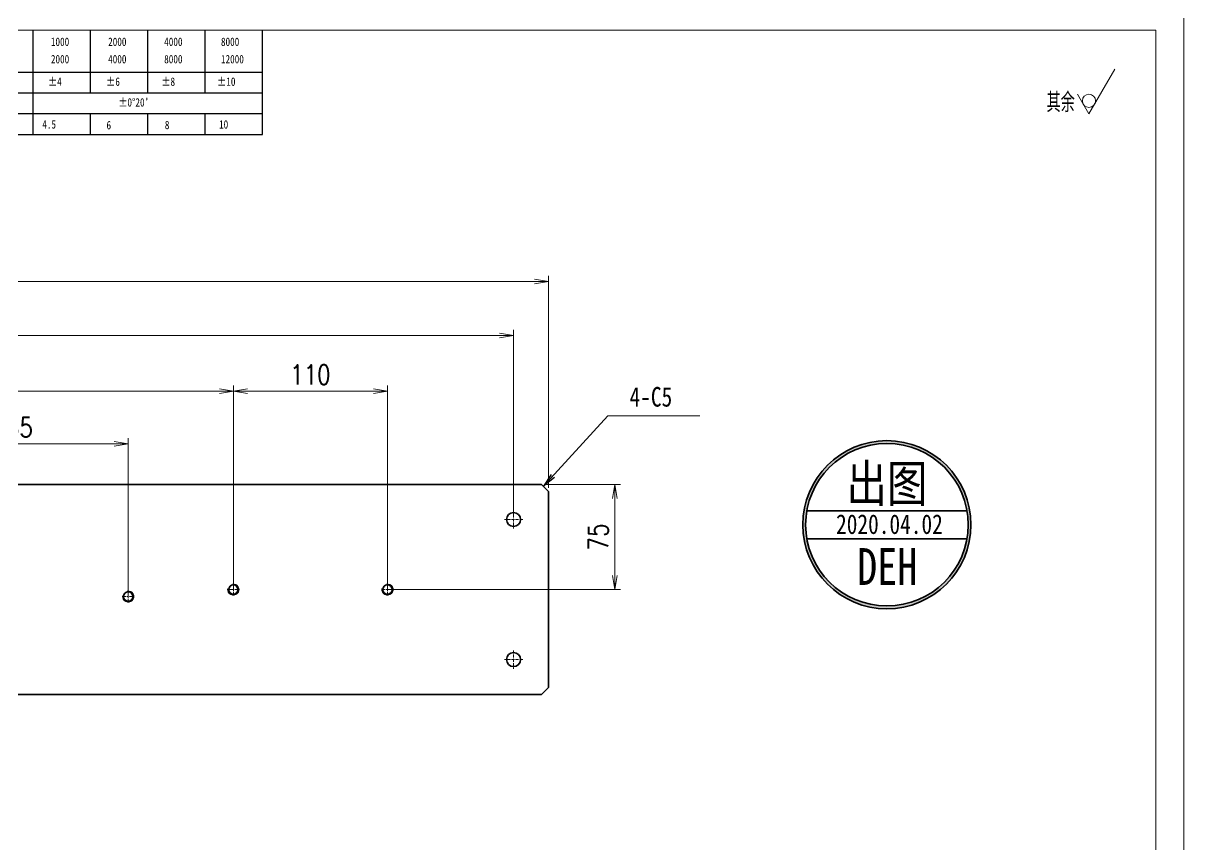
# Model space of a CAD drawing. Header units: millimetres. Extents: x 1333 to 190452, y -42879 to -5704.
# Drawn here: x 175516 to 176344, y -17174 to -16588 of the extents above; entities that cross this region are included whole.
import ezdxf
from ezdxf.enums import TextEntityAlignment as Align

# ---------------------------------------------------------------- set-up
doc = ezdxf.new("R2010")
doc.units = ezdxf.units.MM
doc.header["$LTSCALE"] = 0.5
for name, pattern in [('AM_ISO08W050x2', [9, 6, -0.75, 1.5, -0.75]), ('DASHDOT', [18.5, 12, -3, 0.5, -3]), ('DOT2', [0.125, 0, -0.125])]:
    doc.linetypes.add(name, pattern=pattern)
for name, color, linetype, lineweight in [('中心线', 2, 'AM_ISO08W050x2', 18), ('印章专用-出图', 1, 'Continuous', 80), ('图框', 7, 'Continuous', 18), ('标注线', 3, 'Continuous', 18)]:
    doc.layers.add(name, color=color, linetype=linetype, lineweight=lineweight)
doc.layers.add('图\\M+19E79\\M+195B6\\M+18E9A', color=7, linetype='Continuous')
doc.layers.add('车型', color=7, linetype='Continuous')
doc.layers.add('打印-禁用', color=7, linetype='Continuous', lineweight=15, plot=False)
doc.styles.add('DIM', font='romans.shx', dxfattribs={"width": 0.8, "bigfont": 'bigfont.shx'})
doc.styles.add('国标', font='simfang.ttf', dxfattribs={"width": 0.8})
doc.styles.add('机械长仿宋', font='gbenor.shx', dxfattribs={"height": 1, "bigfont": 'gbcbig.shx'})
doc.dimstyles.new('DEH 1-4', dxfattribs={"dimscale": 4, "dimtxt": 3.5, "dimasz": 2.5, "dimexe": 1, "dimexo": 0.625, "dimgap": 1.2, "dimtad": 1, "dimdsep": 46, "dimtxsty": 'DIM', "dimblk": 'OPEN', "dimcen": 0, "dimclrd": 8, "dimclre": 8, "dimclrt": 2, "dimazin": 2, "dimtfac": 0.5, "dimtmove": 0, "dimatfit": 3, "dimldrblk": 'OPEN', "dimfxl": 0, "dimtolj": 2, "dimlwd": 18, "dimlwe": 18, "dimarcsym": 0})

# ---------------------------------------------------------------- blocks, each defined once
blk = doc.blocks.new('GZDEH零件A3图框V01版')
at = {"layer": '图\\M+19E79\\M+195B6\\M+18E9A', "color": 9}
for p, q in [((3072.2, -1561.98), (3072.2, -1554.46)), ((3082.42, -1561.98), (3082.42, -1554.46)), ((3092.64, -1561.98), (3092.64, -1554.46)), ((3102.86, -1561.98), (3102.86, -1554.46)), ((3113.09, -1573.08), (3113.09, -1554.46)), ((2996.09, -1561.98), (3113.09, -1561.98)), ((3072.2, -1573.08), (3072.2, -1561.98)), ((3082.42, -1565.68), (3082.42, -1561.98)), ((3092.64, -1565.68), (3092.64, -1561.98)), ((3102.86, -1565.68), (3102.86, -1561.98)), ((2996.09, -1565.68), (3113.09, -1565.68)), ((2996.09, -1569.38), (3113.09, -1569.38)), ((3082.42, -1573.08), (3082.42, -1569.48)), ((3092.64, -1573.08), (3092.64, -1569.38)), ((3102.86, -1573.08), (3102.86, -1569.38)), ((2990.09, -1573.08), (3113.09, -1573.08))]:
    blk.add_line(p, q, dxfattribs=at)
at = {"layer": '图框', "linetype": 'Continuous'}
for p, q in [((3272.49, -1554.46), (2882.49, -1554.46)), ((3272.49, -1832.96), (3272.49, -1554.46))]:
    blk.add_line(p, q, dxfattribs=at)
at = {"layer": '打印-禁用', "linetype": 'Continuous'}
blk.add_line((3277.49, -1846.46), (3277.49, -1549.46), dxfattribs=at)
at = {"layer": '图\\M+19E79\\M+195B6\\M+18E9A', "color": 9, "style": '国标', "width": 0.8}
for s, p in [('1000', (3075.36, -1557.31)), ('2000', (3085.57, -1557.31)), ('4000', (3095.57, -1557.31)), ('8000', (3105.7, -1557.31)), ('2000', (3075.36, -1560.41)), ('4000', (3085.57, -1560.41)), ('8000', (3095.57, -1560.41)), ('12000', (3105.7, -1560.41)), ('±4', (3074.85, -1564.42)), ('±6', (3085.22, -1564.42)), ('±8', (3095.06, -1564.42)), ('±10', (3105.02, -1564.42)), ("±0%%D20'", (3087.38, -1568.12)), ('4.5', (3073.82, -1572.05)), ('6', (3085.28, -1572.19)), ('8', (3095.68, -1572.15)), ('10', (3105.36, -1572.06))]:
    blk.add_text(s, height=1.5, dxfattribs=at).set_placement(p)
blk = doc.blocks.new('DEH A3')
at = {"layer": '图框'}
blk.add_blockref('GZDEH零件A3图框V01版', (-2857.49, 1846.46), dxfattribs=at)
blk = doc.blocks.new('FINISHER_NON')
at = {"layer": '标注线'}
for p, q in [((0, 0), (4.62, 8)), ((-2.02, 3.5), (0, 0))]:
    blk.add_line(p, q, dxfattribs=at)
blk.add_circle((0, 2.33), 1.17, dxfattribs=at)
blk = doc.blocks.new('其余不去材料')
at = {"layer": '标注线'}
blk.add_blockref('FINISHER_NON', (0, 0), dxfattribs=at)
at = {"layer": '标注线', "color": 7, "linetype": 'DOT2', "style": '机械长仿宋'}
blk.add_text('其余', height=3.5, dxfattribs=at).set_placement((-7.56, 0.3))
blk = doc.blocks.new('_Open')
at = {"color": 0, "linetype": 'ByBlock', "lineweight": -2}
for p, q in [((-1, 0.167), (0, 0)), ((-1, -0.167), (0, 0)), ((0, 0), (-1, 0))]:
    blk.add_line(p, q, dxfattribs=at)
blk = doc.blocks.new('*D160')
at = {"layer": 'Defpoints', "color": 0, "transparency": 16777216}
for p in [(175890.62, -16772.32), (175090.62, -16922.24), (175890.62, -16922.24)]:
    blk.add_point(p, dxfattribs=at)
at = {"layer": '标注线', "color": 8, "lineweight": 18, "transparency": 16777216}
for p, q in [((175090.62, -16919.74), (175090.62, -16768.32)), ((175100.62, -16772.32), (175880.62, -16772.32)), ((175890.62, -16919.74), (175890.62, -16768.32))]:
    blk.add_line(p, q, dxfattribs=at)
at = {"layer": '标注线', "color": 8, "lineweight": 18, "transparency": 16777216, "xscale": 10, "yscale": 10, "zscale": 10, "rotation": 180}
blk.add_blockref('_Open', (175090.62, -16772.32), dxfattribs=at)
at = {"layer": '标注线', "color": 8, "lineweight": 18, "transparency": 16777216, "xscale": 10, "yscale": 10, "zscale": 10}
blk.add_blockref('_Open', (175890.62, -16772.32), dxfattribs=at)
at = {"layer": '标注线', "color": 2, "transparency": 16777216, "insert": (175490.62, -16760.52), "char_height": 14, "attachment_point": 5, "style": 'DIM'}
blk.add_mtext('\\A2;800', dxfattribs=at)
blk = doc.blocks.new('*D162')
at = {"layer": 'Defpoints', "color": 0, "transparency": 16777216}
for p in [(175865.62, -16810.96), (175115.62, -16942.24), (175865.62, -16942.24)]:
    blk.add_point(p, dxfattribs=at)
at = {"layer": '标注线', "color": 8, "lineweight": 18, "transparency": 16777216}
for p, q in [((175115.62, -16939.74), (175115.62, -16806.96)), ((175125.62, -16810.96), (175855.62, -16810.96)), ((175865.62, -16939.74), (175865.62, -16806.96))]:
    blk.add_line(p, q, dxfattribs=at)
at = {"layer": '标注线', "color": 8, "lineweight": 18, "transparency": 16777216, "xscale": 10, "yscale": 10, "zscale": 10, "rotation": 180}
blk.add_blockref('_Open', (175115.62, -16810.96), dxfattribs=at)
at = {"layer": '标注线', "color": 8, "lineweight": 18, "transparency": 16777216, "xscale": 10, "yscale": 10, "zscale": 10}
blk.add_blockref('_Open', (175865.62, -16810.96), dxfattribs=at)
at = {"layer": '标注线', "color": 2, "transparency": 16777216, "insert": (175490.62, -16799.16), "char_height": 14, "attachment_point": 5, "style": 'DIM'}
blk.add_mtext('\\A2;750', dxfattribs=at)
blk = doc.blocks.new('*D165')
at = {"layer": 'Defpoints', "color": 0, "transparency": 16777216}
for p in [(175425.62, -16888.27), (175425.62, -16997.24), (175590.62, -16997.24)]:
    blk.add_point(p, dxfattribs=at)
at = {"layer": '标注线', "color": 8, "lineweight": 18, "transparency": 16777216}
for p, q in [((175425.62, -16994.74), (175425.62, -16884.27)), ((175580.62, -16888.27), (175435.62, -16888.27)), ((175590.62, -16994.74), (175590.62, -16884.27))]:
    blk.add_line(p, q, dxfattribs=at)
at = {"layer": '标注线', "color": 8, "lineweight": 18, "transparency": 16777216, "xscale": 10, "yscale": 10, "zscale": 10, "rotation": 180}
blk.add_blockref('_Open', (175425.62, -16888.27), dxfattribs=at)
at = {"layer": '标注线', "color": 8, "lineweight": 18, "transparency": 16777216, "xscale": 10, "yscale": 10, "zscale": 10}
blk.add_blockref('_Open', (175590.62, -16888.27), dxfattribs=at)
at = {"layer": '标注线', "color": 2, "transparency": 16777216, "insert": (175508.12, -16876.47), "char_height": 14, "attachment_point": 5, "style": 'DIM'}
blk.add_mtext('\\A2;165', dxfattribs=at)
blk = doc.blocks.new('*D166')
at = {"layer": 'Defpoints', "color": 0, "transparency": 16777216}
for p in [(175090.62, -16850.66), (175090.62, -16922.24), (175665.62, -16992.24)]:
    blk.add_point(p, dxfattribs=at)
at = {"layer": '标注线', "color": 8, "lineweight": 18, "transparency": 16777216}
for p, q in [((175090.62, -16919.74), (175090.62, -16846.66)), ((175665.62, -16989.74), (175665.62, -16846.66)), ((175655.62, -16850.66), (175100.62, -16850.66))]:
    blk.add_line(p, q, dxfattribs=at)
at = {"layer": '标注线', "color": 8, "lineweight": 18, "transparency": 16777216, "xscale": 10, "yscale": 10, "zscale": 10, "rotation": 180}
blk.add_blockref('_Open', (175090.62, -16850.66), dxfattribs=at)
at = {"layer": '标注线', "color": 8, "lineweight": 18, "transparency": 16777216, "xscale": 10, "yscale": 10, "zscale": 10}
blk.add_blockref('_Open', (175665.62, -16850.66), dxfattribs=at)
at = {"layer": '标注线', "color": 2, "transparency": 16777216, "insert": (175378.12, -16838.86), "char_height": 14, "attachment_point": 5, "style": 'DIM'}
blk.add_mtext('\\A2;575', dxfattribs=at)
blk = doc.blocks.new('*D167')
at = {"layer": 'Defpoints', "color": 0, "transparency": 16777216}
for p in [(175665.62, -16850.66), (175665.62, -16992.24), (175775.62, -16992.24)]:
    blk.add_point(p, dxfattribs=at)
at = {"layer": '标注线', "color": 8, "lineweight": 18, "transparency": 16777216}
for p, q in [((175665.62, -16989.74), (175665.62, -16846.66)), ((175775.62, -16989.74), (175775.62, -16846.66)), ((175765.62, -16850.66), (175675.62, -16850.66))]:
    blk.add_line(p, q, dxfattribs=at)
at = {"layer": '标注线', "color": 8, "lineweight": 18, "transparency": 16777216, "xscale": 10, "yscale": 10, "zscale": 10, "rotation": 180}
blk.add_blockref('_Open', (175665.62, -16850.66), dxfattribs=at)
at = {"layer": '标注线', "color": 8, "lineweight": 18, "transparency": 16777216, "xscale": 10, "yscale": 10, "zscale": 10}
blk.add_blockref('_Open', (175775.62, -16850.66), dxfattribs=at)
at = {"layer": '标注线', "color": 2, "transparency": 16777216, "insert": (175720.62, -16838.86), "char_height": 14, "attachment_point": 5, "style": 'DIM'}
blk.add_mtext('\\A2;110', dxfattribs=at)
blk = doc.blocks.new('*D171')
at = {"layer": 'Defpoints', "color": 0, "transparency": 16777216}
for p in [(175885.62, -16917.24), (175937.85, -16917.24), (175775.62, -16992.24)]:
    blk.add_point(p, dxfattribs=at)
at = {"layer": '标注线', "color": 8, "lineweight": 18, "transparency": 16777216}
for p, q in [((175888.12, -16917.24), (175941.85, -16917.24)), ((175937.85, -16982.24), (175937.85, -16927.24)), ((175778.12, -16992.24), (175941.85, -16992.24))]:
    blk.add_line(p, q, dxfattribs=at)
at = {"layer": '标注线', "color": 8, "lineweight": 18, "transparency": 16777216, "xscale": 10, "yscale": 10, "zscale": 10}
for p, rotation in [((175937.85, -16917.24), 90), ((175937.85, -16992.24), 270)]:
    blk.add_blockref('_Open', p, dxfattribs=dict(at, rotation=rotation))
at = {"layer": '标注线', "color": 2, "transparency": 16777216, "insert": (175926.05, -16954.74), "char_height": 14, "attachment_point": 5, "rotation": 90, "style": 'DIM'}
blk.add_mtext('\\A2;75', dxfattribs=at)
blk = doc.blocks.new('出图章')
at = {"layer": '印章专用-出图'}
h = blk.add_hatch(color=256, dxfattribs=at)
h.paths.add_polyline_path([(-15, 0, 1), (15, 0, 1)])
h.paths.add_polyline_path([(14.5, 0, -1), (-14.5, 0, -1)], flags=16)
h.paths.add_polyline_path([(-7.31, -12.35), (7.41, -12.35), (7.41, -2.73), (-7.31, -2.73)], flags=8)
at = {"layer": '印章专用-出图', "lineweight": 35}
for p, q in [((-14.28, 2.5), (14.28, 2.5)), ((-14.28, -2.5), (14.28, -2.5))]:
    blk.add_line(p, q, dxfattribs=at)
for radius in [15, 14.5]:
    blk.add_circle((0, 0), radius, dxfattribs=at)
at = {"layer": '印章专用-出图', "color": 4, "style": '国标', "width": 0.8}
blk.add_text('DEH', height=6.562, dxfattribs=at).set_placement((0.05, -10.74), align=Align.CENTER)
at = {"layer": '印章专用-出图', "color": 3, "style": '国标', "width": 0.8}
blk.add_attdef('出图', text='', height=6.6, dxfattribs=at).set_placement((0, 7.35), align=Align.MIDDLE_CENTER)
at = {"layer": '印章专用-出图', "color": 2, "style": '国标', "width": 0.8}
blk.add_attdef('XXXX.XX.XX', text='', height=3.5, dxfattribs=at).set_placement((0.45, 0.1), align=Align.MIDDLE_CENTER)
blk = doc.blocks.new('YZ-CT')
at = {"layer": '印章专用-出图'}
blk.add_blockref('出图章', (0.63, 0), dxfattribs=at).add_auto_attribs({'出图': '出图', 'XXXX.XX.XX': '2020.04.02'})

msp = doc.modelspace()

# ---------------------------------------------------------------- linework, layer by layer
at = {"color": 7, "lineweight": 35}
for p, q in [((175095.615, -16917.24), (175885.615, -16917.24)), ((175890.615, -16922.24), (175890.615, -17062.24)), ((175095.615, -17067.24), (175885.615, -17067.24))]:
    msp.add_line(p, q, dxfattribs=at)
at = {"color": 7, "lineweight": 35, "ltscale": 0.176777}
for p, q in [((175885.615, -16917.24), (175890.615, -16922.24)), ((175885.615, -17067.24), (175890.615, -17062.24))]:
    msp.add_line(p, q, dxfattribs=at)
at = {"color": 7, "lineweight": 35}
for centre, radius in [((175865.615, -16942.24), 5), ((175590.615, -16997.24), 3.324), ((175665.615, -16992.24), 3.324), ((175775.615, -16992.24), 3.324), ((175865.615, -17042.24), 5)]:
    msp.add_circle(centre, radius, dxfattribs=at)
at = {"color": 7, "lineweight": 13}
for centre in [(175665.615, -16992.24), (175775.615, -16992.24), (175590.615, -16997.24)]:
    msp.add_arc(centre, 4, 169.999993, 100.000014, dxfattribs=at)
at = {"layer": '中心线', "linetype": 'DASHDOT', "lineweight": 13, "ltscale": 0.325}
for p, q in [((175865.615, -16935.74), (175865.615, -16948.74)), ((175872.115, -16942.24), (175859.115, -16942.24)), ((175865.615, -17035.74), (175865.615, -17048.74)), ((175872.115, -17042.24), (175859.115, -17042.24))]:
    msp.add_line(p, q, dxfattribs=at)
at = {"layer": '中心线', "linetype": 'DASHDOT', "lineweight": 13, "ltscale": 0.216028}
for p, q in [((175665.615, -16987.92), (175665.615, -16996.561)), ((175775.615, -16987.92), (175775.615, -16996.561)), ((175590.615, -16992.92), (175590.615, -17001.561)), ((175669.936, -16992.24), (175661.295, -16992.24)), ((175779.936, -16992.24), (175771.295, -16992.24)), ((175594.936, -16997.24), (175586.295, -16997.24))]:
    msp.add_line(p, q, dxfattribs=at)

# ---------------------------------------------------------------- block references
at = {"layer": '印章专用-出图', "xscale": 4, "yscale": 4, "zscale": 4}
msp.add_blockref('YZ-CT', (176129.554, -16945.969), dxfattribs=at)
at = {"layer": '图框', "xscale": 4, "yscale": 4, "zscale": 4}
msp.add_blockref('DEH A3', (174663.942, -17760.849), dxfattribs=at)
at = {"layer": '标注线', "xscale": 4, "yscale": 4, "zscale": 4}
msp.add_blockref('其余不去材料', (176276.267, -16652.706), dxfattribs=at)

# ---------------------------------------------------------------- texts
at = {"layer": '车型', "color": 3, "style": '国标', "width": 0.8}
msp.add_text('4-C5', height=14, dxfattribs=at).set_placement((175963.613, -16861.662), align=Align.CENTER)

# ---------------------------------------------------------------- dimensions: what is measured, and where the dimension line sits
at = {"layer": '标注线'}
for base, p1, p2, picture, middle in [((175890.615, -16772.32), (175090.615, -16922.24), (175890.615, -16922.24), '*D160', (175490.615, -16760.52)), ((175865.615, -16810.964), (175115.615, -16942.24), (175865.615, -16942.24), '*D162', (175490.615, -16799.164)), ((175090.615, -16850.66), (175665.615, -16992.24), (175090.615, -16922.24), '*D166', (175378.115, -16838.86)), ((175665.615, -16850.66), (175775.615, -16992.24), (175665.615, -16992.24), '*D167', (175720.615, -16838.86)), ((175425.615, -16888.267), (175590.615, -16997.24), (175425.615, -16997.24), '*D165', (175508.115, -16876.467))]:
    dim = msp.add_linear_dim(base=base, p1=p1, p2=p2, dimstyle='DEH 1-4', dxfattribs=at)
    dim.commit()
    dim.dimension.update_dxf_attribs({"geometry": picture, "text_midpoint": middle})
dim = msp.add_linear_dim(base=(175937.85, -16917.24), p1=(175775.615, -16992.24), p2=(175885.615, -16917.24), angle=90, dimstyle='DEH 1-4', dxfattribs=at)
dim.commit()
dim.dimension.update_dxf_attribs({"geometry": '*D171', "text_midpoint": (175926.05, -16954.74)})

# ---------------------------------------------------------------- leaders
msp.add_leader([(175886.878, -16918.503), (175932.909, -16868.272), (175998.531, -16868.272)], dimstyle='DEH 1-4', override={"dimgap": 1.2, "dimtad": 1}, dxfattribs=at)

doc.saveas('drawing.dxf')
